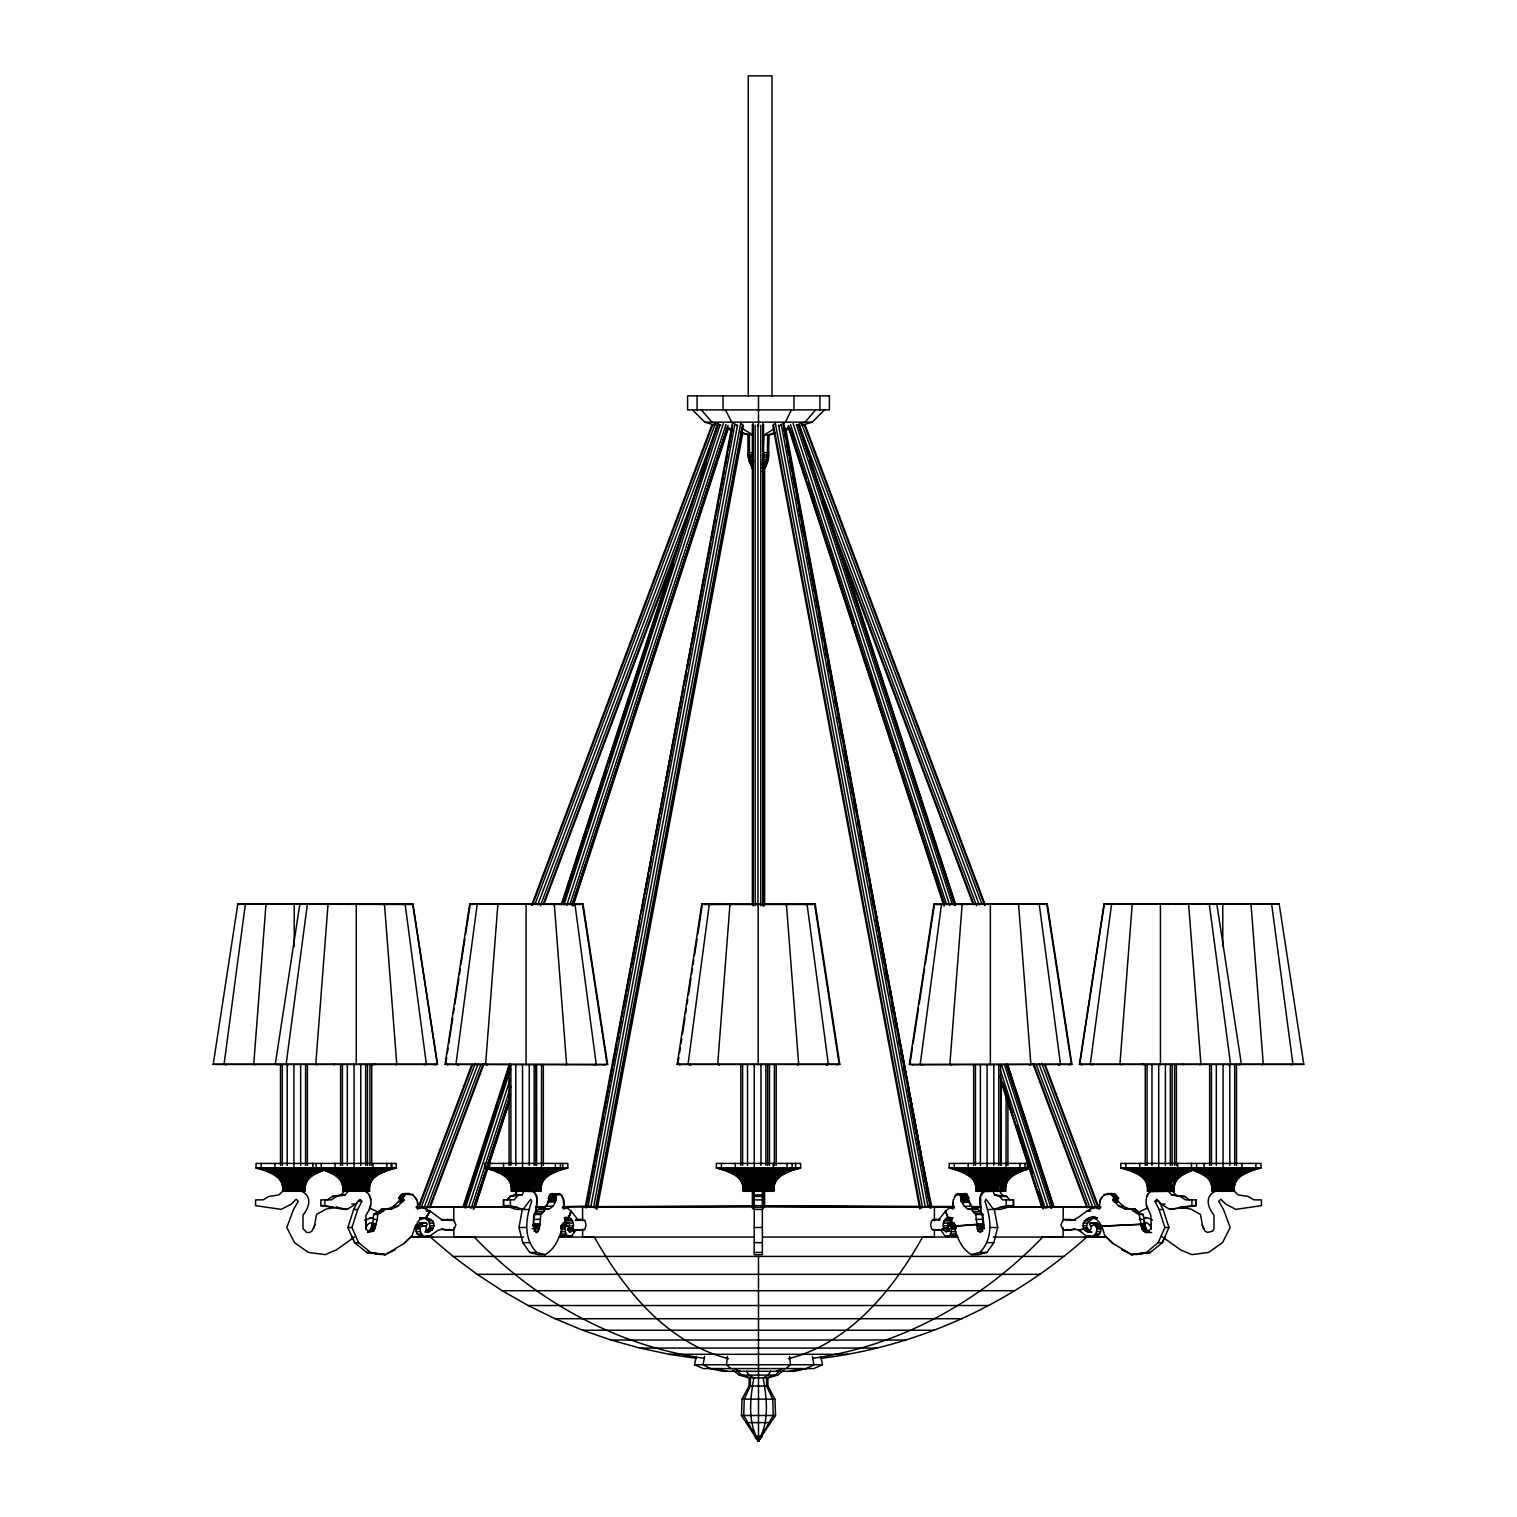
<?xml version="1.0" encoding="UTF-8"?>
<svg xmlns="http://www.w3.org/2000/svg" width="1517" height="1517" viewBox="0 0 1517 1517"><rect width="100%" height="100%" fill="white"/><g stroke="black" fill="none" stroke-linecap="round" stroke-linejoin="round"><path stroke-width="1.5" d="M934.396 1230.116L934.396 1237.076L922.677 1237.038M934.415 1220.844L934.434 1206.944L927.399 1206.906M1063.17 1227.803L1063.152 1237.076L1041.914 1237.019M1063.189 1220.844L1063.208 1206.944L1051.395 1206.906M577.882 1220.464L575.436 1219.63L584.917 1220.464L586.036 1224.902L584.917 1229.339L575.834 1230.173L571.757 1235.786L568.534 1236.848C564.267 1233.871 564.324 1226.779 567.51 1222.986C572.288 1222.626 566.144 1229.813 569.615 1232.24L570.525 1232.051C576.27 1227.215 573.123 1214.662 564.059 1217.772L568.704 1217.772L571.169 1211.135L567.225 1207.911M421.745 1236.848C415.108 1235.919 413.894 1225.698 419.773 1222.986C422.181 1222.418 430.013 1222 426.125 1225.964L426.125 1230.515L427.491 1232.24L432.402 1229.472L434.109 1225.755L432.762 1220.844L425.955 1217.772L430.164 1211.135L423.338 1207.911L416.36 1207.911M421.555 1236.848L431.397 1235.786C422.826 1241.759 415.411 1227.139 423.831 1222.986L426.22 1222.778M775.547 433.179L769.081 435.132L768.342 459.348L766.199 465.738L762.349 465.738L763.791 435.132L773.594 429.235M560.437 1163.406L560.437 1168.033C548.983 1170.84 531.5 1176.263 533.889 1191.281L511.153 1191.281C513.542 1176.263 496.078 1170.84 484.625 1168.033L484.625 1163.406L567.813 1163.406L567.813 1168.033C556.36 1170.84 538.895 1176.263 541.285 1191.281L535.596 1191.281L536.07 1182.843L538.535 1176.509M1004.33 1191.281C1001.884 1177.647 1016.352 1170.764 1027.293 1168.033L1027.293 1163.406L949.187 1163.406L949.187 1168.033L951.178 1168.507L1030.384 1168.507C1019.462 1171.389 1003.439 1177.078 1005.847 1191.281L1000.158 1191.281L1001.163 1180.624L1004.861 1174.442M564.267 1208.84L563.736 1199.644L561.385 1194.619L552.017 1193.576L554.35 1194.619M1150.967 1224.219L1150.834 1228.713L1147.573 1232.468M953.15 1202.317L953.074 1208.84M354.75 1236.81L336.49 1249.837L325.188 1254.635L308.368 1252.435L294.507 1242.651L286.808 1227.518L293.483 1209.523L298.242 1201.35L296.137 1199.245L291.302 1204.081L281.176 1209.371L255.596 1205.636L255.596 1199.871L263.086 1199.871L268.85 1196.439L278.938 1194.903L282.56 1191.281C284.949 1176.263 267.485 1170.84 256.032 1168.033L256.032 1163.406L396.202 1163.406L396.202 1168.033C384.768 1170.84 367.285 1176.263 369.674 1191.281L342.671 1191.281C345.061 1176.263 327.577 1170.84 316.143 1168.033L316.143 1163.406M743.008 1190.068C744.221 1175.599 727.402 1170.953 716.346 1168.033L716.346 1163.406L800.654 1163.406L800.654 1168.033C789.219 1170.84 771.736 1176.263 774.125 1191.281L742.875 1191.281L743.008 1190.068L774.011 1190.068M1007.023 1196.439L1001.978 1194.903L999.817 1191.281L975.715 1191.281C978.143 1177.078 962.119 1171.371 951.178 1168.507M1194.941 1169.607C1185.005 1172.508 1171.977 1178.766 1174.329 1191.281L1147.326 1191.281C1149.715 1176.263 1132.232 1170.84 1120.798 1168.033L1120.798 1163.406L1260.968 1163.406L1260.968 1168.033C1249.534 1170.84 1232.051 1176.263 1234.44 1191.281L1238.062 1194.903L1248.15 1196.439L1253.914 1199.871L1261.404 1199.871L1261.404 1205.636L1235.824 1209.371L1225.698 1204.081L1220.863 1199.245L1218.758 1201.35L1223.517 1209.523L1230.192 1227.518L1222.493 1242.651L1208.632 1252.435L1191.812 1254.635L1180.51 1249.837L1162.269 1236.81M1179.543 1207.134L1190.921 1209.087L1200.497 1214.472L1202.507 1225.907L1205.067 1231.102L1207.456 1232.468L1212.614 1231.102L1213.998 1228.713L1213.998 1215.212C1199.738 1196.951 1213.809 1185.384 1234.44 1191.281L1211.704 1191.281C1214.093 1177.913 1199.568 1171.939 1189.119 1169.019M759.676 1437.869L758.121 1441.15L741.472 1415.494L742.022 1399.129L749.114 1386.026L749.114 1377.853L739.291 1375.123L732.73 1370.022M533.282 1222.55L533.813 1214.472L538.592 1209.087L549.154 1208.84C556.549 1205.522 554.672 1199.378 557.061 1194.353L559.394 1193.576M507.095 1199.871L509.977 1196.439L522.076 1194.903L523.877 1191.281L534.174 1191.622C542.536 1204.1 528.352 1219.839 535.994 1232.468L537.359 1232.468L539.256 1228.713L540.848 1214.472L545.646 1209.087L549.154 1208.84M337.476 1207.134L326.079 1209.087L316.503 1214.472L314.493 1225.907L311.933 1231.102L309.544 1232.468L306.775 1232.468L303.002 1228.713L303.002 1215.212C317.262 1196.951 303.191 1185.384 282.56 1191.281L305.296 1191.281C302.964 1178.766 315.972 1172.508 325.927 1169.607M998.47 1191.281C996.081 1176.263 1013.546 1170.84 1024.999 1168.033L1024.999 1163.406M780.25 1370.534L775.13 1375.123L766.616 1377.853L766.616 1386.026L772.779 1399.129L773.253 1415.494L758.272 1441.15L758.5 1436.239M952.467 1222.778L947.765 1222.778L947.822 1230.515L946.134 1232.051C940.199 1227.196 943.858 1214.738 952.562 1217.904L948.751 1217.829M417.82 1208.84L417.687 1202.317L415.298 1197.311M1099.123 1206.375L1099.18 1205.162M288.249 1191.281C289.766 1181.44 284.134 1171.807 274.975 1168.033L274.975 1163.406M348.36 1191.281C349.877 1181.44 344.245 1171.807 335.086 1168.033L335.086 1163.406M748.564 1191.281C750.081 1181.44 744.449 1171.807 735.29 1168.033L735.29 1163.406M981.404 1191.281C982.921 1181.44 977.308 1171.807 968.149 1168.033L968.149 1163.406M1153.015 1191.281C1154.532 1181.44 1148.9 1171.807 1139.741 1168.033L1139.741 1163.406M1217.392 1191.281C1218.909 1181.44 1213.278 1171.807 1204.119 1168.033L1204.119 1163.406M382.075 1209.087L373.599 1214.472L373.277 1219.365L377.354 1219.365L377.657 1214.472L385.944 1209.087M1090.59 1222.778L1092.961 1222.986C1097.72 1225.148 1098.024 1232.809 1093.852 1235.578L1097.929 1235.578C1102.138 1232.752 1101.721 1225.224 1097.038 1222.986C1094.61 1222.418 1086.798 1222 1090.685 1225.964L1091.178 1228.239L1089.32 1232.24C1076.046 1229.453 1086.703 1212.728 1097.36 1217.999L1090.78 1217.772L1097.36 1217.999L1092.297 1217.829L1095.35 1217.772M1087.746 1232.051L1091.804 1232.051C1075.306 1223.536 1104.641 1214.434 1090.78 1217.772L1095.084 1217.772M938.776 1220.464L939.952 1219.459L931.741 1220.464L930.623 1224.902L931.741 1229.339L940.824 1230.173L944.901 1235.786L948.125 1236.848C952.259 1233.909 952.486 1226.722 949.149 1222.986L947.765 1222.778M284.096 1191.281C286.523 1177.647 272.055 1170.764 261.114 1168.033L261.114 1163.406M512.689 1191.281C515.135 1177.647 500.648 1170.764 489.707 1168.033L489.707 1163.406M744.392 1191.281C746.838 1177.647 732.37 1170.764 721.409 1168.033L721.409 1163.406M977.251 1191.281C979.698 1177.647 965.229 1170.764 954.269 1168.033L954.269 1163.406M1148.843 1191.281C1151.289 1177.647 1136.821 1170.764 1125.879 1168.033L1125.879 1163.406M1213.221 1191.281C1215.534 1179.126 1203.683 1171.977 1193.67 1169.019M344.188 1191.281C346.635 1177.647 332.166 1170.764 321.225 1168.033L321.225 1163.406M752.906 1191.281L753.02 1190.068L753.134 1209.049M727.383 1356.463L726.51 1364.75L730.872 1368.581M751.389 1191.281L751.522 1190.068M983.111 1191.281L983.225 1190.068M1151.593 1191.281L1151.725 1190.068M213.214 1064.346L237.809 904.056L412.984 904.056L437.579 1064.346L213.214 1064.346L437.579 1064.346M604.904 1064.763L445.088 1064.346L469.682 904.056L583.04 904.056L607.634 1064.346L604.354 1064.763M446.7 1057.368L445.619 1064.346L448.349 1064.763M447.401 1052.722L448.122 1048.076M448.842 1043.431L452.749 1017.888M453.469 1013.242L454.19 1008.596M454.891 1003.951L458.817 978.389M459.537 973.743L460.239 969.098M460.959 964.452L464.885 938.89M465.586 934.244L470.232 904.056L472.944 904.473M677.189 1064.346L701.783 904.056L815.217 904.056L839.811 1064.346L677.189 1064.346L839.811 1064.346M678.876 1057.368L677.815 1064.346L680.545 1064.763M679.597 1052.722L680.299 1048.076M681.019 1043.431L681.74 1038.785M682.441 1034.139L684.944 1017.888M685.646 1013.242L686.367 1008.596M687.087 1003.951L687.789 999.305M688.509 994.659L690.993 978.389M691.714 973.743L692.435 969.098M693.136 964.452L693.857 959.806M694.558 955.16L697.062 938.89M697.782 934.244L702.409 904.056M912.646 1064.763L909.366 1064.346L933.96 904.056L1047.318 904.056L1071.912 1064.346L912.096 1064.763M909.916 1064.346L912.4 1048.076M913.12 1043.431L918.468 1008.596M919.188 1003.951L924.536 969.098M925.237 964.452L934.51 904.056M1079.421 1064.346L1104.016 904.056L1279.191 904.056L1303.786 1064.346L1079.421 1064.346L1303.786 1064.346M1151.346 1229.017L1150.151 1225.167L1147.174 1222.986L1144.425 1222.778L1142.965 1224.238M536.468 1208.84L536.828 1196.23L532.884 1190.997M953.264 1199.644L952.733 1208.84L951.121 1207.911M704.59 1356.463L703.073 1364.75L710.658 1368.581M583.742 1219.459L577.617 1219.365L571.169 1211.135L568.628 1217.772L565.993 1218.511C560.304 1231.254 558.749 1246.69 545.191 1254.635L538.156 1254.635L529.736 1252.435L522.815 1242.651L518.966 1227.518L522.303 1209.523M545.191 1254.635L536.771 1252.435C523.024 1238.536 525.659 1218.189 531.727 1201.35L530.666 1199.245L523.175 1209.371L510.395 1205.636L503.36 1205.636L503.36 1199.871L514.13 1199.871L517.032 1196.439M585.903 1208.082L732.313 423.527M732.692 425.139L585.259 1207.096M587.041 1202.45L589.411 1189.48M590.094 1186.161L590.966 1181.515M591.592 1177.856L594.019 1165.246M594.645 1161.567L598.57 1140.651M599.253 1137.333L603.197 1116.417M603.804 1112.738L609.038 1084.845M609.739 1081.545L612.091 1068.575M612.792 1065.256L616.717 1044.341M617.324 1040.662L618.196 1036.016M618.898 1032.717L621.249 1019.746M621.951 1016.428L622.823 1011.782M623.43 1008.122L625.876 995.512M626.502 991.834L630.427 970.918M631.11 967.599L635.035 946.684M635.661 943.005L639.586 922.089M641.596 911.812L643.948 898.841M644.82 894.177L648.574 874.607M649.181 870.929L650.053 866.283M650.755 862.983L651.627 858.319M652.234 854.659L654.68 842.049M655.287 838.389L659.212 817.454M659.914 814.155L663.839 793.22M664.465 789.561L678.857 712.819M679.559 709.52L681.91 696.55M682.612 693.25L683.484 688.585M684.091 684.925L686.537 672.315M687.144 668.656L691.069 647.721M691.771 644.422L695.696 623.487M696.303 619.827L704.855 574.659M705.481 570.999L710.715 543.086M711.397 539.787L713.767 526.816M714.469 523.517L715.341 518.852M715.948 515.192L718.394 502.582M719.001 498.922L719.873 494.258M720.575 490.958L722.926 477.988M723.628 474.688L724.5 470.023M725.107 466.364L727.553 453.754M728.16 450.094L732.085 429.159M562.447 1206.679L588.141 1206.11L734.759 424.874M588.141 1206.11L590.909 1206.375L737.527 425.139M593.64 1207.096L740.694 423.527L742.647 424.513L595.593 1208.082L590.909 1206.375M596.257 1209.049L743.311 425.5M597.186 1209.049L742.913 432.478M377.354 1219.365L373.694 1231.102L367.569 1232.468L370.831 1228.713L373.485 1219.365M820.754 1356.463L822.498 1364.75L813.757 1368.581L703.243 1368.581L694.502 1364.75L696.265 1356.463M1192.362 1169.019C1182.35 1171.977 1170.498 1179.126 1172.812 1191.281M968.263 1198.923L971.62 1206.28M542.119 1208.84C549.514 1205.522 547.637 1199.378 550.026 1194.353L552.359 1193.576M974.881 1208.84L971.278 1206.28L968.605 1201.729C956.582 1204.953 963.523 1198.961 959.597 1194.353L966.993 1194.353L968.946 1198.297L960.868 1198.923M968.605 1201.729L967.922 1198.923M1144.52 1230.515L1144.52 1225.964M372.48 1225.964L372.48 1230.515M949.054 1217.904L950.666 1218.511C956.355 1231.254 957.91 1246.69 971.468 1254.635L979.887 1252.435C993.635 1238.536 990.999 1218.189 984.931 1201.35L985.993 1199.245L993.483 1209.371L1006.264 1205.636L1013.64 1205.636L1013.64 1199.871L1002.528 1199.871L999.627 1196.439L994.583 1194.903C989.065 1184.872 995.873 1172.053 1006.036 1168.033L1006.112 1092.733M971.468 1254.635L978.503 1254.635L986.922 1252.435L993.844 1242.651L997.693 1227.518L994.356 1209.523M774.049 1173.475L769.783 1179.562L768.455 1191.281M1196.591 1163.406L1196.591 1168.033C1185.156 1170.84 1167.673 1176.263 1170.062 1191.281M950.363 1223.119L952.126 1219.346L945.091 1219.346M369.124 1210.642L370.736 1205.238M1099.522 1202.317L1101.721 1197.311M314.948 1224.579L313.64 1228.012M429.064 1232.051L425.007 1232.051L429.197 1228.353L433.331 1228.22L429.197 1228.353L430.051 1225.755L428.704 1220.844L424.457 1218.246L419.432 1217.999L425.898 1217.772L430.164 1211.135L441.314 1219.365L453.981 1220.464L455.915 1224.902L453.981 1229.339L451.933 1230.344L441.864 1229.282L451.933 1230.344M381.317 1254.635L366.735 1252.435L354.542 1242.651L347.867 1227.518L353.651 1209.523L357.784 1201.35L361.842 1201.35L357.728 1209.523L351.944 1227.518L358.6 1242.651L370.603 1252.435L385.166 1254.635L404.205 1243.428L412.321 1235.502M465.7 1208.082L463.159 1206.375L509.276 1064.517M561.233 904.663L717.143 425.063M467.995 1195.832L464.335 1207.096L509.067 1066.773M562.504 902.406L672.278 564.665M463.804 1207.096L510.053 1064.251M562.03 904.397L718.508 423.527M472.527 1181.345L463.69 1206.375M482.785 1149.81L496.685 1107.031M504.004 1084.522L509.124 1068.764M562.56 904.397L585.979 832.34M587.439 827.846L605.738 771.546M608.677 762.539L625.497 710.752M629.896 697.251L646.735 645.465M649.655 636.457L666.494 584.671M670.874 571.15L673.074 564.4M478.234 1164.316L487.753 1135.038M499.453 1099.01L507.512 1074.245M563.129 903.127L566.789 891.863M582.888 842.333L586.548 831.069M604.126 777.026L606.326 770.276M625.345 711.738L629.005 700.475M645.104 650.945L651.703 630.674M666.342 585.638L672.922 565.386M463.159 1206.375L465.966 1206.375L510.603 1069.03M564.04 904.663L719.93 425.063M465.966 1206.375L468.639 1207.096L510.357 1078.758M566.713 905.384L723.344 423.527M510.812 1086.494L471.275 1208.082L468.639 1207.096M570.089 904.113L725.979 424.513M473.171 1209.049L510.508 1094.231M571.985 905.08L727.876 425.5L572.611 905.801M473.759 1207.797L508.878 1099.711M572.554 903.829L726.984 428.723M473.702 1209.049L509.409 1099.711M572.516 905.08L727.515 428.723M474.537 1207.532L510.414 1097.189M475.068 1207.532L509.465 1101.702M573.142 905.801L728.312 428.458M365.654 1229.017L366.849 1225.167L369.826 1222.986L372.575 1222.778L374.035 1224.238M953.624 1199.644L955.615 1194.619L964.983 1193.576L962.65 1194.619M568.78 1217.772L571.169 1211.135L568.477 1217.772L564.665 1217.791M391.121 1163.406L391.121 1168.033C380.179 1170.764 365.711 1177.647 368.157 1191.281M471.863 1064.441L418.692 1206.11L423.926 1208.082L477.931 1064.194M531.69 905.08L711.966 424.76M419.394 1206.375L472.564 1064.706M532.391 905.346L712.668 425.025M421.309 1207.096L475.314 1063.208M535.122 903.848L715.417 423.527M537.758 904.834L718.034 424.513M426.542 1209.049L480.548 1065.181M540.374 905.82L706.524 463.121M429.292 1207.57L483.297 1063.682M543.124 904.322L686.841 521.393M429.994 1207.835L483.999 1063.948M543.826 904.587L678.402 546.006M746.44 1371.292L748.886 1375.123L753.816 1377.853C750.194 1399.167 747.445 1421.012 758.5 1441.15L759.808 1437.869M366.014 1226.779L367.152 1224.788M399.445 1201.085L399.445 1198.923L403.522 1198.923L403.806 1200.402L398.25 1201.729L403.522 1201.085M1118.086 1201.559L1117.346 1198.923L1113.288 1198.923L1113.819 1201.559L1118.541 1201.729L1123.357 1206.28M391.936 1163.406L391.936 1168.033C380.502 1170.84 363.018 1176.263 365.407 1191.281M1093.055 1217.942C1100.318 1219.706 1102.973 1229.017 1104.679 1235.502L1112.795 1243.428L1131.834 1254.635L1146.397 1252.435L1158.192 1242.651L1164.866 1227.518L1159.083 1209.523L1154.968 1201.35L1156.788 1199.245L1160.979 1204.081L1169.759 1209.371L1184.417 1207.342L1169.759 1209.371M1154.968 1201.35L1159.026 1201.35L1163.141 1209.523L1168.924 1227.518L1162.269 1242.651L1158.192 1242.651M1165.321 1236.165L1162.458 1242.651L1150.265 1252.435L1135.683 1254.635M313.317 1228.713L313.943 1227.31M758.272 1441.15C769.783 1421.164 766.711 1399.148 763.184 1377.853L768.114 1375.123L770.56 1371.292M791.495 409.893L785.37 422.162L779.473 425.708M509.977 1196.439L515.022 1194.903C520.54 1184.872 513.751 1172.053 503.568 1168.033L503.568 1163.406M517.183 1191.281L515.382 1194.903L510.338 1196.439L507.437 1199.871M549.704 1195.643C548.775 1200.212 548.661 1205.901 542.46 1208.84M774.258 432.838L767.659 435.132L767.374 457.129L762.179 471.522L766.199 465.738M792.139 1163.406L792.139 1168.033C780.705 1170.84 763.222 1176.263 765.611 1191.281M1146.7 1196.23L1148.293 1193.462M954.421 1197.311L957.948 1193.576M922.62 1237.076C892.773 1290.095 849.88 1343.019 788.385 1358.739M784.27 1370.022L777.709 1375.123L767.886 1377.853L767.886 1386.026L774.978 1399.129L775.528 1415.494L758.121 1441.15L761.894 1436.239M426.03 1217.772L421.973 1217.772L425.898 1217.772L430.164 1211.135L426.087 1211.135M930.168 1208.082L930.831 1207.096L927.949 1206.11L920.478 1208.082L773.423 424.513L775.396 423.527L922.45 1207.096M785.578 428.173L931.097 1208.082L783.777 423.527M398.459 1198.297L401.664 1194.353L405.323 1193.576M399.578 1196.951L401.853 1194.353L409.4 1193.576L405.134 1193.576L412.814 1194.619L405.722 1194.353L402.327 1198.297L403.522 1198.923M815.653 409.893L805.034 422.162L796.235 425.215M344.397 1191.281L341.06 1194.903L345.118 1194.903L348.265 1191.281C369.01 1185.232 377.297 1198.961 365.957 1215.212L365.957 1228.713L369.238 1232.468M324.903 1199.871L324.903 1205.636L342.994 1209.371L347.052 1209.371L355.831 1204.081L360.022 1199.245L361.842 1201.35M539.407 1175.447L540.28 1174.442M1050.788 1208.082L1053.31 1206.375L1007.193 1064.517M1051.319 1208.082L1053.841 1206.375L1007.724 1064.517M758.045 1441.15L762.425 1436.239L754.575 1436.239L758.955 1441.15L757.324 1437.869M1104.376 1194.619L1100.109 1199.644L1099.37 1208.84M801.431 425.405L812.221 422.162L824.49 409.893M398.459 1201.729L393.643 1206.28L397.701 1206.28L402.327 1201.729M404.015 1243.428L412.112 1235.502L415.26 1226.172L419.261 1220.028L425.765 1217.772L421.973 1217.772M1042.748 1237.076C981.689 1300.714 900.377 1345.996 812.581 1358.341M397.701 1206.28L392.031 1208.84L381.886 1209.087L379.402 1211.419L383.46 1211.419M1113.288 1198.923L1114.483 1198.297L1111.089 1194.353L1107.6 1193.576L1111.866 1193.576L1104.186 1194.619L1111.278 1194.353M1117.877 1198.449L1117.252 1200.402M786.128 1368.581L790.49 1364.75L789.617 1356.463M577.882 1229.339L576.707 1230.344L573.236 1229.282M820.545 1358.398C918.942 1346.413 1013.053 1303.368 1086.722 1237.076M564.722 1235.786L561.499 1236.848L559.963 1235.578L571.757 1235.786M1100.64 1207.911C1086.153 1204.043 1079.232 1224.693 1064.858 1219.459L1062.829 1220.464L1060.895 1224.902L1062.829 1229.339L1064.858 1230.344L1074.927 1229.282L1064.858 1230.344M327.331 1199.871L332.526 1196.439M345.118 1194.903L336.376 1196.439L331.389 1199.871L320.845 1199.871L320.845 1205.636L332.792 1207.342M943.707 1228.353L948.372 1228.277L943.688 1228.296L940.824 1230.173L948.39 1228.315L943.669 1228.22L940.824 1230.173L948.542 1228.732M364.554 1220.028L372.367 1217.772L370.015 1217.904M1136.916 1212.955L1147.743 1207.911M565.538 1207.911L563.926 1208.84L563.376 1199.644L561.043 1194.619L559.052 1193.576M806.361 1368.581L813.927 1364.75L812.41 1356.463M449.904 1229.339L445.676 1230.173M1066.887 1220.464L1068.916 1219.459L1075.363 1220.294L1071.286 1220.294M385.375 1254.635L366.545 1252.435L385.375 1254.635L395.16 1249.837M1094.06 1235.578C1086.286 1240.982 1082.114 1229.301 1074.757 1229.282M1095.255 1236.848L1098.118 1235.578M776.571 1371.292L782.582 1368.581M393.832 1206.28L387.973 1208.84L392.031 1208.84M428.496 1236.924L438.242 1230.173L442.054 1229.282M424.627 1236.924L427.339 1235.786M968.225 1198.449L966.632 1194.353M938.776 1229.339L939.952 1230.344L943.422 1229.282M1083.479 1228.22L1087.537 1228.22L1078.549 1230.173L1087.537 1228.22L1083.631 1228.486L1088.466 1229.472L1085.11 1230.078L1089.168 1230.078M984.457 1190.997L980.513 1196.23L980.873 1208.84M1053.31 1206.375L1045.194 1208.082L1000.537 1070.718M755.182 1206.375L752.375 1208.082L752.375 1189.138M323.33 1169.019C313.317 1171.977 301.466 1179.126 303.779 1191.281M783.037 429.785L789.636 427.51M1013.299 1199.871L1013.299 1205.636L1000.518 1209.371L987.32 1209.523M420.418 1207.911L417.63 1208.84L417.478 1202.317M321.054 904.473L322.419 904.056M383.099 904.473L384.465 904.056L396.771 1064.346M383.422 904.473L384.787 904.056M552.928 904.473L554.293 904.056L566.581 1064.346M553.477 904.473L554.843 904.056M785.029 904.473L786.394 904.056L798.682 1064.346L797.316 1064.763M785.654 904.473L787.02 904.056M333.361 1064.763L334.726 1064.346M395.406 1064.763L397.075 1064.346M1017.205 904.473L1019.121 904.056M565.215 1064.763L567.13 1064.346M1187.583 904.473L1188.626 904.056L1200.933 1064.346M1249.629 904.473L1250.994 904.056L1263.282 1064.346L1261.916 1064.763M797.961 1064.763L799.326 1064.346M1029.512 1064.763L1030.877 1064.346L1018.571 904.056M1030.062 1064.763L1031.408 1064.346M1199.568 1064.763L1201.236 1064.346M784.175 430.6L790.641 428.647M955.122 1224.674L947.822 1225.964L950.325 1224.428L955.008 1224.428L947.822 1225.964L955.046 1224.484M789.807 1371.292L800.199 1368.581M1009.127 1206.774L1013.64 1205.636M1118.086 1198.449L1116.303 1195.643L1112.226 1195.643M806.665 1368.581L794.643 1371.292L722.357 1371.292L710.354 1368.581M534.06 1228.353L539.559 1227.31L532.808 1225.907L539.843 1225.907L532.96 1225.015L540.128 1224.143L533.093 1224.143M1149.241 1232.468L1145.695 1228.012L1141.903 1228.713L1139.153 1214.472L1130.848 1209.087L1135.114 1209.087L1140.386 1213.24M340.699 904.473L343.07 904.056M402.745 904.473L405.437 904.056M572.573 904.473L575.474 904.056M804.674 904.473L807.044 904.056L828.339 1064.346L825.969 1064.763M805.299 904.473L807.67 904.056M1036.851 904.473L1039.771 904.056M1206.906 904.473L1209.599 904.056M1269.274 904.473L1271.644 904.056L1292.939 1064.346L1290.569 1064.763M424.058 1064.763L426.732 1064.346M593.868 1064.763L596.788 1064.346M826.613 1064.763L828.965 1064.346M1058.164 1064.763L1060.516 1064.346L1039.221 904.056M1058.714 1064.763L1061.066 1064.346M341.249 1194.903L332.318 1196.439L336.376 1196.439M1228.22 1064.763L1230.571 1064.346L1209.277 904.056M375.173 1228.012L370.831 1228.713L374.889 1228.713M449.904 1220.464L447.875 1219.459L441.447 1220.294L445.505 1220.294M347.905 904.473L350.617 904.056M409.95 904.473L412.984 904.056M579.759 904.473L583.04 904.056M811.86 904.473L815.217 904.056M1044.056 904.473L1046.768 904.056L1071.381 1064.346L1068.651 1064.763M1047.318 904.056L936.691 904.473M1214.112 904.473L1217.146 904.056M1279.191 904.056L1104.016 904.056M372.499 1064.763L375.211 1064.346M434.545 1064.763L437.256 1064.346L412.662 904.056M836.455 1064.763L839.185 1064.346L814.591 904.056M1238.706 1064.763L1241.74 1064.346M1131.625 1254.635L1150.455 1252.435L1131.625 1254.635L1121.84 1249.837M1180.15 1207.342L1192.097 1205.636M1184.208 1207.342L1196.154 1205.636L1196.154 1199.871L1185.422 1199.871L1180.416 1196.439L1171.674 1194.903L1168.545 1191.281C1166.099 1177.647 1180.567 1170.764 1191.528 1168.033L1191.528 1163.406M369.446 1217.999L370.603 1217.829M426.125 1225.964L416.473 1226.779L426.125 1225.964L416.473 1226.779L420.664 1226.362L416.758 1225.983L420.835 1225.983L417.194 1225.167L421.802 1224.428L417.459 1224.788M1051.034 1206.375L1053.841 1206.375M372.234 1224.579L376.425 1224.143L372.348 1224.143M984.286 1228.012L977.403 1228.713L975.81 1214.472L971.013 1209.087L967.505 1208.84L964.243 1206.28L961.569 1201.729M562.655 1224.788L566.334 1224.428L561.65 1224.428M539.407 1228.012L534.022 1228.542L539.331 1228.372M949.016 1229.68L944.598 1230.078L949.301 1230.078M1095.293 1224.788L1099.067 1224.428L1095.539 1225.167L1100.204 1226.362L1096.26 1226.779L1100.337 1226.779M1145.828 1228.372L1141.903 1228.713L1145.183 1232.468L1151.631 1232.468M375.04 1228.372L370.831 1228.713L375.42 1227.31L371.836 1225.907L375.913 1225.907L372.101 1225.015L376.425 1224.143L372.291 1224.352M568.742 1229.775L572.459 1229.472L568.003 1228.979M1088.808 1229.794L1085.11 1230.078L1088.978 1229.946M1071.135 1230.173L1066.887 1229.339M432.061 1229.794L427.642 1230.078L431.7 1230.078M533.036 1224.579L540.128 1224.143L533.055 1224.352M955.691 1226.513L951.045 1226.779L955.748 1226.779M562.124 1226.57L565.689 1226.362L561.062 1226.096M984.362 1228.372L977.403 1228.713L978.086 1231.102L980.665 1232.468C988.307 1219.839 974.123 1204.1 982.466 1191.622L992.782 1191.281M949.149 1229.889L944.598 1230.078L949.225 1229.984M567.642 1228.429L572.99 1228.22L568.268 1228.315M431.89 1229.946L427.642 1230.078L432.402 1229.472L428.951 1228.732L433.009 1228.732L429.121 1228.486L433.331 1228.22L429.235 1228.296M1095.464 1236.848L1089.661 1235.786M425.519 1217.772L419.678 1217.942M589.62 1206.906L582.566 1206.944L582.585 1220.844M594.304 1206.887L753.816 1206.243L595.517 1206.603M594.323 1237.038L582.604 1237.076L582.604 1230.116M420.816 1206.906L416.094 1206.925L514.661 1206.944M430.259 1206.887L465.681 1206.83M475.049 1206.887L508.195 1206.736L503.701 1205.636L503.701 1199.871M536.468 1206.755L545.968 1206.66M951.462 1217.772L947.878 1217.772L945.489 1211.135L949.433 1207.911L954.477 1207.911M432.686 1237.019L411.429 1237.076L523.725 1237.076M475.086 1237.019L453.848 1237.076L453.83 1227.803M692.51 409.893L704.779 422.162L812.221 422.162M741.453 433.179L753.209 435.132L741.453 428.059M763.791 435.132L769.081 435.132M747.938 435.132L747.938 452.654L753.209 452.654M763.791 452.654L769.081 452.654M747.938 452.654L748.014 454.91L753.247 454.91M763.753 454.91L768.986 454.91M748.014 454.91L748.26 457.129L753.38 457.129M763.62 457.129L768.759 457.129M748.26 457.129L748.658 459.348L753.57 459.348M763.43 459.348L768.342 459.348M748.658 459.348L749.208 461.528L753.854 461.528M763.146 461.528L767.792 461.528M749.929 463.652L751.086 463.652L752.697 467.748L749.208 461.528M762.786 463.652L767.071 463.652M750.801 465.738L751.825 465.738M761.856 467.748L765.194 467.748M410.254 904.473L237.809 904.056M580.309 904.473L469.682 904.056M704.495 904.473L812.505 904.473M445.088 1064.346L607.634 1064.346M909.366 1064.346L1071.912 1064.346M256.032 1168.033L396.202 1168.033M484.625 1168.033L567.813 1168.033M716.346 1168.033L800.654 1168.033M949.187 1168.033L1030.688 1168.033M1120.798 1168.033L1260.968 1168.033M258.023 1168.507L394.211 1168.507M486.616 1168.507L565.822 1168.507M718.318 1168.507L798.682 1168.507M1122.789 1168.507L1258.977 1168.507M259.995 1169.019L392.239 1169.019M488.588 1169.019L563.85 1169.019M720.291 1169.019L796.709 1169.019M953.15 1169.019L1028.412 1169.019M1124.761 1169.019L1257.005 1169.019M261.948 1169.607L390.286 1169.607M490.541 1169.607L561.897 1169.607M722.244 1169.607L794.756 1169.607M955.103 1169.607L1026.459 1169.607M1126.714 1169.607L1255.052 1169.607M263.882 1170.271L388.352 1170.271M492.475 1170.271L559.963 1170.271M724.178 1170.271L792.822 1170.271M957.037 1170.271L1024.525 1170.271M1128.648 1170.271L1253.118 1170.271M265.797 1170.972L322.078 1170.972M325.89 1170.972L382.189 1170.972M382.682 1170.972L386.456 1170.972M494.39 1170.972L558.047 1170.972M726.093 1170.972L790.907 1170.972M958.953 1170.972L1022.61 1170.972M1130.544 1170.972L1191.11 1170.972M1194.922 1170.972L1251.222 1170.972M267.675 1171.75L320.182 1171.75M327.786 1171.75L380.293 1171.75M381.051 1171.75L384.56 1171.75M496.268 1171.75L556.17 1171.75M727.989 1171.75L789.011 1171.75M960.83 1171.75L1020.732 1171.75M1132.441 1171.75L1184.948 1171.75M1185.706 1171.75L1189.214 1171.75M1196.818 1171.75L1249.325 1171.75M269.533 1172.584L318.323 1172.584M329.644 1172.584L382.701 1172.584M498.126 1172.584L554.293 1172.584M729.848 1172.584L787.152 1172.584M962.707 1172.584L1018.874 1172.584M1134.299 1172.584L1183.089 1172.584M1184.094 1172.584L1187.356 1172.584M1198.677 1172.584L1247.467 1172.584M271.372 1173.475L316.503 1173.475M331.483 1173.475L380.862 1173.475M499.965 1173.475L552.472 1173.475M731.687 1173.475L785.332 1173.475M964.528 1173.475L1017.035 1173.475M1136.138 1173.475L1185.517 1173.475M1200.516 1173.475L1245.628 1173.475M273.174 1174.442L314.683 1174.442M333.285 1174.442L374.794 1174.442M376.273 1174.442L379.06 1174.442M501.767 1174.442L550.671 1174.442M733.488 1174.442L783.512 1174.442M966.329 1174.442L1015.233 1174.442M1137.94 1174.442L1183.715 1174.442M1202.317 1174.442L1243.826 1174.442M274.956 1175.447L312.919 1175.447M335.048 1175.447L377.297 1175.447M503.549 1175.447L548.889 1175.447M735.252 1175.447L781.748 1175.447M968.111 1175.447L1013.451 1175.447M1139.703 1175.447L1181.952 1175.447M1204.081 1175.447L1242.044 1175.447M276.682 1176.509L311.175 1176.509M336.793 1176.509L375.552 1176.509M505.275 1176.509L547.144 1176.509M736.997 1176.509L780.003 1176.509M969.856 1176.509L1011.725 1176.509M1141.448 1176.509L1180.207 1176.509M1205.825 1176.509L1240.318 1176.509M278.388 1177.628L309.468 1177.628M338.5 1177.628L373.846 1177.628M506.981 1177.628L545.456 1177.628M738.703 1177.628L769.783 1177.628M770.541 1177.628L778.297 1177.628M971.544 1177.628L1010.019 1177.628M1143.154 1177.628L1178.5 1177.628M1207.532 1177.628L1238.612 1177.628M279.185 1178.576L308.691 1178.576M339.296 1178.576L373.049 1178.576M507.778 1178.576L544.66 1178.576M739.481 1178.576L777.519 1178.576M972.34 1178.576L1009.222 1178.576M1143.951 1178.576L1177.704 1178.576M1208.309 1178.576L1237.815 1178.576M279.905 1179.562L307.97 1179.562M340.017 1179.562L372.329 1179.562M508.498 1179.562L536.563 1179.562M536.923 1179.562L543.939 1179.562M740.201 1179.562L768.266 1179.562M769.783 1179.562L776.799 1179.562M973.061 1179.562L1001.125 1179.562M1001.485 1179.562L1008.502 1179.562M1144.671 1179.562L1176.983 1179.562M1209.03 1179.562L1237.095 1179.562M280.55 1180.624L307.325 1180.624M340.661 1180.624L371.684 1180.624M509.143 1180.624L535.918 1180.624M536.601 1180.624L543.295 1180.624M740.846 1180.624L767.621 1180.624M769.46 1180.624L776.154 1180.624M973.705 1180.624L1000.48 1180.624M1001.163 1180.624L1007.857 1180.624M1145.316 1180.624L1176.339 1180.624M1209.675 1180.624L1236.45 1180.624M281.119 1181.705L306.756 1181.705M341.211 1181.705L366.867 1181.705M369.408 1181.705L371.134 1181.705M509.712 1181.705L535.349 1181.705M536.316 1181.705L542.726 1181.705M741.415 1181.705L775.585 1181.705M974.274 1181.705L999.912 1181.705M1000.879 1181.705L1007.288 1181.705M1145.866 1181.705L1175.789 1181.705M1210.244 1181.705L1235.9 1181.705M281.593 1182.843L306.263 1182.843M341.704 1182.843L370.641 1182.843M510.186 1182.843L534.856 1182.843M536.07 1182.843L542.252 1182.843M741.908 1182.843L775.092 1182.843M974.748 1182.843L999.438 1182.843M1000.651 1182.843L1006.814 1182.843M1146.359 1182.843L1171.029 1182.843M1173.646 1182.843L1175.296 1182.843M1210.737 1182.843L1235.407 1182.843M281.991 1184L305.865 1184M342.102 1184L370.243 1184M510.584 1184L534.458 1184M535.88 1184L541.834 1184M742.306 1184L774.694 1184M975.166 1184L999.039 1184M1000.443 1184L1006.416 1184M1146.757 1184L1170.631 1184M1173.286 1184L1174.898 1184M1211.135 1184L1235.009 1184M282.314 1185.175L305.562 1185.175M342.425 1185.175L369.92 1185.175M510.907 1185.175L534.155 1185.175M535.71 1185.175L541.531 1185.175M742.628 1185.175L774.391 1185.175M975.469 1185.175L998.717 1185.175M1000.291 1185.175L1006.093 1185.175M1147.08 1185.175L1174.575 1185.175M1211.457 1185.175L1234.686 1185.175M282.541 1186.389L305.315 1186.389M342.652 1186.389L369.693 1186.389M511.134 1186.389L533.927 1186.389M535.596 1186.389L541.304 1186.389M742.856 1186.389L774.144 1186.389M975.696 1186.389L998.489 1186.389M1000.177 1186.389L1005.866 1186.389M1147.307 1186.389L1174.348 1186.389M1211.685 1186.389L1234.459 1186.389M282.674 1187.602L305.182 1187.602M342.785 1187.602L369.56 1187.602M511.267 1187.602L533.775 1187.602M535.539 1187.602L541.152 1187.602M742.989 1187.602L774.011 1187.602M975.848 1187.602L998.338 1187.602M1000.101 1187.602L1005.733 1187.602M1147.44 1187.602L1174.215 1187.602M1211.818 1187.602L1234.326 1187.602M282.731 1188.835L305.126 1188.835M342.842 1188.835L369.503 1188.835M511.324 1188.835L533.719 1188.835M535.501 1188.835L541.114 1188.835M743.046 1188.835L773.954 1188.835M975.886 1188.835L998.3 1188.835M1000.082 1188.835L1005.676 1188.835M1147.497 1188.835L1174.158 1188.835M1211.874 1188.835L1234.269 1188.835M282.693 1190.068L305.182 1190.068M342.804 1190.068L369.541 1190.068M511.286 1190.068L533.775 1190.068M535.52 1190.068L541.152 1190.068M975.848 1190.068L998.338 1190.068M1000.101 1190.068L1005.714 1190.068M1147.459 1190.068L1174.196 1190.068M1211.836 1190.068L1234.307 1190.068M550.026 1194.353L557.403 1194.353M1111.089 1194.353L1115.336 1194.353L1118.75 1198.297M553.989 1194.619L561.385 1194.619M955.615 1194.619L963.011 1194.619M515.022 1194.903L522.076 1194.903M754.233 1194.903L762.368 1194.903M994.583 1194.903L1006.681 1196.439L1009.905 1199.871M1171.674 1194.903L1184.682 1196.439M400.507 1195.643L404.565 1195.643M549.344 1195.643L556.398 1195.643M960.261 1195.643L967.296 1195.643M754.233 1196.439L762.368 1196.439M999.627 1196.439L1006.681 1196.439M1180.416 1196.439L1184.474 1196.439L1189.669 1199.871M399.369 1196.951L403.427 1196.951M548.699 1196.951L555.734 1196.951M960.925 1196.951L967.96 1196.951M1113.364 1196.951L1117.422 1196.951M402.972 1198.449L399.123 1198.449M548.054 1198.297L555.469 1198.449M961.19 1198.449L968.605 1198.297M1113.819 1198.449L1118.541 1198.297M548.737 1198.923L555.772 1198.923M399.748 1199.625L403.806 1199.625M548.907 1199.625L555.962 1199.625M960.697 1199.625L967.751 1199.625M1112.985 1199.625L1117.062 1199.625M754.233 1199.871L762.368 1199.871M399.748 1200.402L403.806 1200.402M548.907 1200.402L555.962 1200.402M960.697 1200.402L967.751 1200.402M1112.985 1200.402L1117.062 1200.402M548.737 1201.085L555.772 1201.085M960.868 1201.085L967.922 1201.085M1113.288 1201.085L1118.75 1201.729M398.914 1201.559L402.972 1201.559M548.433 1201.559L555.469 1201.559M961.19 1201.559L968.225 1201.559M1113.819 1201.559L1117.877 1201.559M548.054 1201.729L555.089 1201.729M351.773 1204.081L355.831 1204.081M1160.979 1204.081L1165.037 1204.081M320.845 1205.636L325.093 1205.636M754.233 1205.636L762.368 1205.636M545.38 1206.28L552.416 1206.28M964.243 1206.28L971.278 1206.28M1114.483 1201.729L1119.11 1206.28L1123.168 1206.28L1129.027 1208.84M535.748 1206.944L545.115 1206.944M563.85 1206.944L753.816 1206.944M763.184 1206.944L953.169 1206.944M971.885 1206.944L981.252 1206.944M1002.339 1206.944L1100.925 1206.944L1096.184 1206.906M503.36 1205.636L517.183 1207.342M754.233 1207.342L762.368 1207.342M999.475 1207.342L1006.511 1207.342M562.542 1207.911L567.567 1207.911M967.505 1208.84L978.048 1209.087L982.845 1214.472L983.85 1225.907L976.815 1225.907L984.135 1227.31L977.403 1228.713L984.438 1228.713M1119.11 1206.28L1124.78 1208.84L1128.838 1208.84M381.886 1209.087L386.152 1209.087M538.592 1209.087L545.646 1209.087M971.013 1209.087L978.048 1209.087M353.651 1209.523L357.728 1209.523M529.338 1209.523L516.14 1209.371L510.148 1207.342M754.233 1209.371L762.368 1209.523M1159.083 1209.523L1163.141 1209.523M1086.646 1211.135L1090.704 1211.135M537.17 1211.419L544.205 1211.419M972.454 1211.419L979.489 1211.419M1133.332 1211.419L1137.39 1211.419L1134.925 1209.087M376.614 1213.24L380.672 1213.24M535.558 1213.24L542.593 1213.24M974.066 1213.24L981.101 1213.24M1136.119 1213.24L1143.211 1214.472L1145.695 1228.012M373.599 1214.472L377.657 1214.472M533.813 1214.472L540.848 1214.472M975.81 1214.472L982.845 1214.472M1139.153 1214.472L1143.211 1214.472M565.045 1217.772L568.628 1217.772M952.6 1217.772L947.878 1217.772L952.771 1217.772L949.187 1217.942M424.457 1218.246L428.534 1218.246M565.538 1218.246L570.221 1218.246M946.437 1218.246L951.121 1218.246M1088.277 1218.246L1092.335 1218.246M426.808 1219.346L430.866 1219.346M533.643 1219.365L540.678 1219.365M571.568 1219.346L564.533 1219.346L566.296 1223.119M975.981 1219.365L983.016 1219.365M1085.925 1219.346L1090.002 1219.346M1139.457 1219.365L1143.515 1219.365M445.676 1219.63L451.933 1219.459M1064.858 1219.459L1071.135 1219.63M575.341 1220.294L580.025 1220.294M428.704 1220.844L432.762 1220.844M565.632 1220.844L572.668 1220.844M943.991 1220.844L951.026 1220.844M1084.048 1220.844L1088.106 1220.844M564.191 1222.778L568.894 1222.778M419.773 1222.986L423.831 1222.986M429.842 1223.119L433.919 1223.119M562.826 1222.986L573.331 1223.119M943.327 1223.119L953.833 1222.986M1082.891 1223.119L1086.949 1223.119M1092.961 1222.986L1097.038 1222.986M422.143 1222.778L426.694 1223.195M564.457 1223.195L569.159 1223.195L567.51 1222.986M947.499 1223.195L954.534 1223.195M1090.116 1223.195L1094.174 1223.195M976.531 1224.143L983.566 1224.143L976.664 1225.015L983.85 1225.907M1140.386 1224.143L1144.444 1224.143L1140.632 1225.015L1144.956 1225.907L1140.898 1225.907L1145.43 1227.31L1141.903 1228.713L1145.98 1228.713M430.051 1225.755L434.109 1225.755M561.081 1225.983L565.784 1225.983L561.252 1225.433M568.761 1225.755L573.445 1225.755M943.214 1225.755L947.897 1225.755M955.577 1225.983L950.875 1225.983L954.44 1226.172M1082.683 1225.755L1086.741 1225.755M560.911 1226.779L565.613 1226.779M347.867 1227.518L351.944 1227.518M416.151 1227.462L420.095 1228.239M518.966 1227.518L526.001 1227.518M754.233 1227.518L762.368 1227.518M951.235 1227.462L955.919 1227.462M990.658 1227.518L997.693 1227.518M1096.582 1227.462L1100.659 1227.462M1164.866 1227.518L1168.924 1227.518M560.664 1228.239L565.348 1228.239M951.292 1228.239L955.994 1228.239M1096.696 1228.239L1100.754 1228.239M532.22 1228.713L539.256 1228.713M568.117 1228.732L572.819 1228.732L568.192 1228.561M416.151 1229.017L420.209 1229.017M560.74 1229.017L565.424 1229.017M951.235 1229.017L955.919 1229.017M1096.582 1229.017L1100.64 1229.017M567.358 1230.078L572.061 1230.078L574.393 1231.823L572.269 1229.794L568.647 1229.946L572.156 1229.946L574.393 1231.823M575.436 1230.173L583.742 1230.344M932.917 1230.344L941.223 1230.173M369.636 1231.102L373.694 1231.102M426.448 1231.311L430.525 1231.311M533.87 1231.102L538.573 1231.102M945.281 1231.311L949.983 1231.311M978.086 1231.102L982.788 1231.102M1086.286 1231.311L1090.344 1231.311M1143.116 1231.102L1147.174 1231.102M416.113 1231.633L420.171 1231.633M560.702 1231.633L565.405 1231.633M951.254 1231.633L955.957 1231.633M1096.62 1231.633L1100.697 1231.633M417.099 1233.985L421.157 1233.985M561.271 1233.985L565.974 1233.985M950.685 1233.985L955.388 1233.985M1095.653 1233.985L1099.711 1233.985M418.882 1235.578L422.94 1235.578M944.901 1235.786L956.696 1235.578L955.16 1236.848L951.936 1235.786M1085.603 1235.786L1089.87 1235.786M559.052 1237.076L753.816 1237.076M763.184 1237.076L957.948 1237.076M993.275 1237.076L1105.571 1237.076L1084.314 1237.019M354.542 1242.651L358.6 1242.651M522.815 1242.651L529.85 1242.651M754.233 1242.651L762.368 1242.651M986.808 1242.651L993.844 1242.651M529.736 1252.435L536.771 1252.435M754.233 1252.435L762.368 1252.435M979.887 1252.435L986.922 1252.435M430.278 1237.076L453.128 1256.417L1063.872 1256.417M453.128 1256.417L477.134 1274.318L1039.866 1274.318M477.134 1274.318L502.184 1290.72L1014.816 1290.72M502.184 1290.72L528.2 1305.53L988.8 1305.53M528.2 1305.53L555.07 1318.728L961.93 1318.728M555.07 1318.728L582.718 1330.238L934.282 1330.238M582.718 1330.238L611.01 1340.023L905.99 1340.023M611.01 1340.023L639.852 1348.063L877.148 1348.063M639.852 1348.063L669.13 1354.302L847.87 1354.302M694.502 1364.75L822.498 1364.75M739.291 1375.123L777.709 1375.123M749.114 1377.853L767.886 1377.853M749.114 1386.026L767.886 1386.026M742.022 1399.129L774.978 1399.129M741.472 1415.494L775.528 1415.494M746.383 1422.605L770.617 1422.605M920.345 1206.887L763.184 1206.243L919.074 1206.546M928.518 1206.565L954.496 1206.622L928.575 1206.622M980.475 1206.679L971.032 1206.66L980.532 1206.755M1041.876 1206.792L1008.805 1206.736L1041.951 1206.887M1051.319 1206.83L1086.741 1206.887M763.222 1206.224L919.131 1206.603M1092.809 1217.904L1097.36 1217.999M419.944 1217.904L423.508 1217.999M943.745 1228.486L949.092 1228.675M1124.78 1208.84L1135.114 1209.087M1146.397 1217.829C1140.234 1217.81 1147.705 1216.672 1152.446 1220.028M943.839 1228.732L949.395 1229.282M950.628 1225.167L954.269 1225.565M932.917 1219.459L939.042 1219.365L945.489 1211.135L948.182 1217.772M669.13 1354.302L696.474 1358.398M1166.383 904.056L1169.095 904.473M1107.05 904.473L1104.338 904.056L1079.744 1064.346L1082.455 1064.763M933.96 904.056L937.241 904.473M701.783 904.056L705.14 904.473M302.888 904.473L299.854 904.056L275.26 1064.346L278.294 1064.763M1141.789 1064.346L1144.501 1064.763M704.419 1358.341C616.623 1345.996 535.311 1300.714 474.252 1237.076M1173.93 904.056L1176.301 904.473M1114.255 904.473L1111.582 904.056L1090.268 1064.346L1092.942 1064.763M944.427 904.473L941.526 904.056L920.212 1064.346L923.132 1064.763M709.956 904.056L712.326 904.473M711.701 904.473L709.33 904.056L688.035 1064.346L690.387 1064.763M480.149 904.473L477.229 904.056L455.934 1064.346L458.305 1064.763M310.094 904.473L307.401 904.056L286.106 1064.346L288.477 1064.763M247.726 904.473L245.375 904.056L224.061 1064.346L226.431 1064.763M688.661 1064.346L691.031 1064.763M456.484 1064.346L458.836 1064.763M336.66 1207.342L347.052 1209.371M1111.677 1193.576L1115.336 1194.353M716.801 1368.581L727.193 1371.292M369.257 1207.911L380.084 1212.955M704.779 422.162L715.569 425.405M726.359 428.647L732.825 430.6M728.615 1358.739C667.12 1343.019 624.227 1290.095 594.38 1237.076M324.354 1169.019L326.307 1169.607M1194.581 904.056L1195.946 904.473M1132.535 904.056L1133.901 904.473M1133.578 904.473L1132.213 904.056L1119.925 1064.346L1121.594 1064.763M962.707 904.056L964.072 904.473M963.523 904.473L962.157 904.056L949.87 1064.346L951.785 1064.763M730.606 904.056L731.971 904.473M731.346 904.473L729.98 904.056L717.693 1064.346L719.039 1064.763M1182.274 1064.346L1183.639 1064.763M499.795 904.473L497.879 904.056L485.592 1064.346L486.938 1064.763M329.739 904.473L328.051 904.056L315.764 1064.346L317.432 1064.763M267.371 904.473L266.006 904.056L253.718 1064.346L255.084 1064.763M718.318 1064.346L719.684 1064.763M486.123 1064.346L487.488 1064.763M1096.374 1207.911L1099.18 1208.84M720.765 425.215L711.985 422.162L701.347 409.893M727.364 427.51L731.763 429.027M740.561 432.08L749.341 435.132L749.417 454.91L751.086 463.652M1132.896 1170.271L1134.811 1170.972M964.641 1193.576L966.993 1194.353M957.606 1193.576L959.939 1194.353M1085.793 1235.786L1088.504 1236.924M734.418 1368.581L740.429 1371.292M737.527 425.708L731.649 422.162L725.505 409.893M931.741 1207.096L921.767 1157.547M736.75 1370.534L741.87 1375.123L750.384 1377.853L750.384 1386.026L744.221 1399.129L743.747 1415.494L758.728 1441.15L756.547 1436.239M1104.888 1235.502L1112.985 1243.428M412.624 1194.619L416.891 1199.644M1150.91 1226.57L1149.848 1224.788M1175.94 1194.903L1172.603 1191.281L1150.701 1191.622C1145.013 1195.282 1145.525 1203.209 1147.535 1208.84M755.106 1436.239L758.898 1441.15M762.804 1207.096L763.563 1208.082L763.563 1189.138M751.806 467.748L752.963 469.682M368.517 1193.462L370.641 1199.511M1203.36 1228.012L1202.204 1225.015M1203.076 1227.31L1203.683 1228.713M351.887 1236.165L353.783 1240.489M805.034 424.76L985.31 905.08M1045.137 1064.441L1098.308 1206.11L1093.074 1208.082L1039.069 1064.194M804.332 425.025L984.609 905.346M1044.436 1064.706L1097.606 1206.375M801.583 423.527L981.878 903.848M1041.686 1063.208L1095.691 1207.096M798.966 424.513L979.242 904.834M810.476 463.121L976.626 905.82M1036.452 1065.181L1090.458 1209.049M822.688 501.463L973.895 904.322M1033.703 1063.682L1087.708 1207.57M833.61 532.714L973.193 904.587M1033.001 1063.948L1087.006 1207.835M840.854 551.145L955.767 904.663M799.345 425.063L955.236 904.663M840.209 551.866L955.122 905.384M1007.098 1065.237L1053.196 1207.096M798.549 424.798L954.44 904.397M1006.416 1064.251L1052.514 1206.11M798.7 425.784L808.22 455.043M809.68 459.556L954.591 905.384M1006.567 1065.237L1052.665 1207.096M796.539 425.063L952.429 904.663M1004.406 1064.517L1050.504 1206.375M793.126 423.527L949.756 905.384M1001.713 1065.237L1047.83 1207.096M790.49 424.513L946.38 904.113M790.585 429.994L794.244 441.257M807.423 481.78L814.003 502.051M828.642 547.087L833.762 562.845M849.861 612.375L853.521 623.639M869.639 673.169L874.759 688.927M890.858 738.476L894.518 749.72M912.077 803.763L915.737 815.027M933.315 869.07L938.435 884.828M1002.832 1082.967L1009.431 1103.238M1016.75 1125.747L1032.11 1173.039M1037.969 1191.054L1043.089 1206.811M790.736 430.98L806.115 478.272M811.955 496.268L830.254 552.567M833.193 561.574L852.952 622.368M854.412 626.862L893.93 748.45M895.409 752.963L913.708 809.244M916.628 818.251L933.467 870.037M937.847 883.558L944.446 903.829M1002.984 1083.953L1012.503 1113.213M1021.282 1140.234L1032.262 1174.006M1041.06 1201.028L1043.241 1207.797M788.593 425.5L944.484 905.08M1000.12 1076.217L1043.298 1209.049M789.219 428.458L944.389 905.801M1002.206 1083.688L1042.463 1207.532M787.949 426.22L943.858 905.801M1000.936 1081.431L1041.932 1207.532M1146.264 1205.238L1150.834 1215.212L1151.156 1224.219M1143.723 1219.365L1144.652 1224.143M785.199 429.785L787.38 441.409M788.252 446.055L793.486 473.968M794.358 478.613L797.847 497.216M798.719 501.862L807.006 546.044M807.878 550.69L816.165 594.873M817.037 599.518L819.218 611.142M820.09 615.788L825.343 643.701M826.215 648.347L838.863 715.777M839.735 720.423L848.022 764.606M848.894 769.252L851.075 780.876M851.947 785.522L857.181 813.434M858.072 818.08L867.667 869.222M868.539 873.887L876.826 918.05M877.698 922.715L879.879 934.339M880.751 938.985L885.985 966.879M886.857 971.544L889.038 983.168M889.91 987.814L892.091 999.438M892.963 1004.083L899.524 1038.955M900.396 1043.62L908.683 1087.784M909.555 1092.449L911.736 1104.073M912.608 1108.718L917.842 1136.612M918.714 1141.277L920.895 1152.901M783.398 425.139L930.016 1206.375M783.549 426.846L785.73 438.47M786.602 443.116L788.783 454.74M789.655 459.386L791.836 471.01M792.708 475.655L794.908 487.298M797.089 498.922L797.961 503.568M798.833 508.214L801.014 519.838M801.886 524.484L804.067 536.108M806.248 547.751L807.12 552.397M807.992 557.042L810.173 568.666M811.045 573.312L814.534 591.914M815.406 596.579L817.587 608.203M818.459 612.849L823.693 640.743M824.565 645.389L826.746 657.032M827.618 661.677L829.799 673.301M830.671 677.947L832.871 689.571M835.052 701.195L835.924 705.841M838.105 717.484L838.977 722.13M839.849 726.776L842.03 738.4M844.211 750.024L846.391 761.648M847.263 766.313L849.444 777.937M850.316 782.582L852.497 794.206M853.369 798.852L855.55 810.476M857.731 822.1L858.603 826.765M859.475 831.411L861.656 843.035M862.528 847.681L864.709 859.305M866.89 870.929L867.762 875.574M869.962 887.217L870.834 891.863M871.706 896.509L873.887 908.133M876.067 919.757L878.248 931.381M879.12 936.046L884.354 963.94M885.226 968.586L887.407 980.21M889.588 991.834L890.46 996.498M891.332 1001.144L893.513 1012.768M894.385 1017.414L896.566 1029.038M898.747 1040.662L899.619 1045.308M900.491 1049.973L902.672 1061.597M903.544 1066.242L905.744 1077.866M907.924 1089.49L910.105 1101.114M910.977 1105.779L916.211 1133.673M917.083 1138.319L919.264 1149.943M920.136 1154.589L922.317 1166.232M923.189 1170.877L925.37 1182.502M926.242 1187.147L928.423 1198.771M781.331 424.874L927.949 1206.11M778.562 425.139L925.18 1206.375M772.779 425.5L919.814 1209.049M1216.824 904.056L1241.418 1064.346M582.49 904.056L607.084 1064.346M574.943 904.056L596.238 1064.346M405.115 904.056L426.41 1064.346M1232.923 1191.281C1230.477 1177.647 1244.945 1170.764 1255.886 1168.033L1255.886 1163.406M996.934 1191.281C994.488 1177.647 1008.976 1170.764 1019.917 1168.033L1019.917 1163.406M772.608 1191.281C770.162 1177.647 784.63 1170.764 795.591 1168.033L795.591 1163.406M787.058 1163.406L787.058 1168.033C776.116 1170.764 761.648 1177.647 764.094 1191.281M539.749 1191.281C537.302 1177.647 551.771 1170.764 562.731 1168.033L562.731 1163.406M532.372 1191.281C529.926 1177.647 544.394 1170.764 555.355 1168.033L555.355 1163.406M363.89 1191.281C361.444 1177.647 375.913 1170.764 386.873 1168.033L386.873 1163.406M1228.751 1191.281C1227.234 1181.44 1232.866 1171.807 1242.025 1168.033L1242.025 1163.406M1164.373 1191.281C1162.856 1181.44 1168.488 1171.807 1177.647 1168.033L1177.647 1163.406M759.922 1191.281C758.405 1181.44 764.037 1171.807 773.196 1168.033L773.196 1163.406M528.219 1191.281C526.683 1181.44 532.315 1171.807 541.474 1168.033L541.55 1064.593M359.719 1191.281C358.202 1181.44 363.833 1171.807 372.992 1168.033L372.992 1163.406M299.626 1191.281C298.09 1181.44 303.722 1171.807 312.881 1168.033L312.881 1163.406M453.792 1206.944L453.811 1220.844M1236.507 1064.593L1236.507 1165.416M1234.705 1064.593L1234.705 1165.416M1229.794 1064.593L1229.794 1165.416M1223.062 1064.593L1223.062 1191.281M1222.778 904.056L1222.778 946.475M1216.35 1064.593L1216.35 1165.416M1211.438 1064.593L1211.438 1165.416M1209.637 1064.593L1209.637 1165.416M1195.965 1199.871L1195.965 1205.636L1191.907 1205.636L1191.907 1199.871M1176.396 1064.593L1176.396 1165.416M1174.594 1064.593L1174.594 1165.416M1172.129 1064.593L1172.129 1165.416M1170.328 1064.593L1170.328 1165.416M1165.416 1064.593L1165.416 1165.416M1160.429 904.056L1160.429 1064.763M1158.704 1064.593L1158.704 1191.281M1151.972 1064.593L1151.972 1165.416M1147.061 1064.593L1147.061 1165.416M1145.259 1064.593L1145.259 1165.416M1007.914 1097.417L1007.914 1165.416M1006.264 1199.871L1006.264 1205.636M1001.201 1083.366L1001.201 1165.416M1000.537 1064.593L1000.537 1165.416M998.736 1064.593L998.736 1165.416M993.806 1064.593L993.806 1165.416M990.373 904.056L990.373 1064.763M987.093 1064.593L987.093 1191.281M980.38 1064.593L980.38 1165.416M975.45 1064.593L975.45 1165.416M973.649 1064.593L973.649 1165.416M819.901 395.88L819.901 409.893M793.96 395.88L793.96 409.893M776.192 1064.593L776.192 1165.416M774.391 1064.593L774.391 1165.416M772.02 395.88L772.02 75.85L748.26 75.85L748.26 395.88M769.479 1064.593L769.479 1165.416M767.678 1064.593L767.678 1165.416M765.876 1064.593L765.876 1165.416M764.625 467.122L764.625 905.061M764.625 1189.138L764.625 1205.712M763.866 465.738L763.866 906.047M763.866 1190.124L763.866 1207.096M763.563 424.513L763.563 905.061M762.804 423.527L762.804 906.047M762.804 1190.124L762.804 1209.049M762.368 1190.997L762.368 1254.635L754.233 1254.635L754.233 1064.593M760.965 1064.593L760.965 1165.416M760.775 425.177L760.775 905.725M758.5 395.88L758.5 426.486M758.5 1256.417L758.5 1441.15M758.178 904.056L758.178 1064.763M757.969 424.912L757.969 905.459M755.182 425.177L755.182 905.725M753.134 423.527L753.134 906.047M752.375 424.513L752.375 905.061M747.521 1064.593L747.521 1165.416M742.609 1064.593L742.609 1165.416M740.808 1064.593L740.808 1165.416M723.04 395.88L723.04 409.893M697.099 395.88L697.099 409.893M543.351 1064.593L543.351 1165.416M536.62 1064.593L536.62 1165.416M535.956 1064.593L535.956 1165.416M534.174 1064.593L534.174 1165.416M529.243 1064.593L529.243 1165.416M526.077 904.056L526.077 1064.763M522.531 1064.593L522.531 1191.281M515.799 1064.593L515.799 1165.416M510.888 1064.593L510.888 1165.416M510.395 1199.871L510.395 1205.636M509.086 1064.593L509.086 1165.416M371.741 1064.593L371.741 1165.416M369.939 1064.593L369.939 1165.416M367.474 1064.593L367.474 1165.416M366.033 1219.706L366.033 1224.219M365.673 1064.593L365.673 1165.416M360.762 1064.593L360.762 1165.416M356.267 904.056L356.267 1064.763M354.049 1064.593L354.049 1191.281M347.317 1064.593L347.317 1165.416M342.406 1064.593L342.406 1165.416M340.604 1064.593L340.604 1165.416M307.363 1064.593L307.363 1165.416M305.581 1064.593L305.581 1165.416M300.65 1064.593L300.65 1165.416M294.222 904.056L294.222 946.475M293.938 1064.593L293.938 1191.281M287.206 1064.593L287.206 1165.416M282.295 1064.593L282.295 1165.416M280.493 1064.593L280.493 1165.416M1095.009 1224.428L1090.685 1225.964L1099.067 1224.428L1095.16 1224.598M568.837 1225.964L560.93 1226.741L568.837 1225.964M1144.444 1224.143L1101.551 1226.172L1144.444 1224.143M976.55 1224.352L954.098 1226.172L983.566 1224.143L976.55 1224.352M1100.261 1226.57L1096.26 1226.779L1100.299 1226.665M566.334 1224.428L562.731 1224.617L566.334 1224.428M955.71 1226.646L951.045 1226.779L955.729 1226.703M829.401 395.88L687.599 395.88L687.599 409.893L829.401 409.893L829.401 395.88"/></g></svg>
